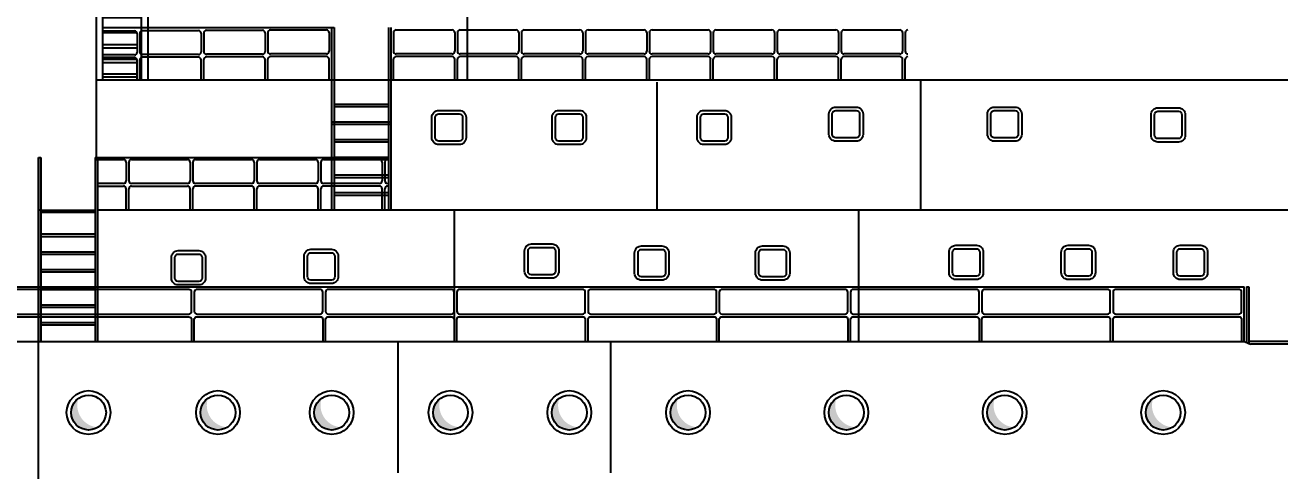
# Model space of a CAD drawing. Header units: millimetres. Extents: x 2592 to 2762, y 1632 to 1753.
# Drawn here: x 2603 to 2624.26, y 1733.65 to 1741.2 of the extents above; entities that cross this region are included whole.
import ezdxf

# ---------------------------------------------------------------- set-up
doc = ezdxf.new("R2010")
doc.units = ezdxf.units.MM
doc.linetypes.add('ACAD_ISO02W100', pattern=[15, 12, -3])
doc.linetypes.add('CENTER', pattern=[50.8, 31.75, -6.35, 6.35, -6.35])
for name, color, linetype in [('-1', 7, 'Continuous'), ('15', 7, 'Continuous'), ('garis pagar', 7, 'Continuous'), ('garis tebal', 7, 'Continuous'), ('Layer1', 7, 'Continuous'), ('Layer2', 7, 'CENTER'), ('Layer3', 7, 'Continuous')]:
    doc.layers.add(name, color=color, linetype=linetype)
doc.layers.add('16. Life Boats', color=2, linetype='Continuous', lineweight=20)
doc.styles.add('gurit', font='Arial.ttf', dxfattribs={"height": 0.00225})

# ---------------------------------------------------------------- blocks, each defined once
blk = doc.blocks.new('life boats')
at = {"layer": '16. Life Boats'}
for p, q in [((1.26195, 0.94035), (1.26913, 0.9445)), ((1.26913, 0.9445), (1.27494, 0.93446)), ((1.26318, 0.93987), (1.26751, 0.94237)), ((1.26713, 0.94215), (1.26884, 0.93919)), ((1.26751, 0.94237), (1.26922, 0.93941)), ((1.25914, 0.93394), (1.26195, 0.94035)), ((1.26473, 0.93766), (1.26591, 0.94061)), ((1.27245, 0.93876), (1.27675, 0.94125)), ((1.27675, 0.94125), (1.2834, 0.92978)), ((1.2819, 0.93896), (1.25451, 0.9231)), ((1.26187, 0.93515), (1.26318, 0.93987)), ((1.26922, 0.93941), (1.26418, 0.93649)), ((1.26476, 0.9387), (1.26529, 0.94013)), ((1.26554, 0.93842), (1.26604, 0.93981)), ((1.27557, 0.93668), (1.28127, 0.93998)), ((1.28127, 0.93998), (1.28191, 0.93894)), ((1.27328, 0.93733), (1.27472, 0.93816)), ((1.27472, 0.93816), (1.27617, 0.93565)), ((1.26418, 0.93649), (1.26187, 0.93515)), ((1.27494, 0.93446), (1.25472, 0.92274)), ((1.26565, 0.9195), (1.2834, 0.92978)), ((1.25578, 0.92756), (1.25587, 0.92629)), ((1.25587, 0.92629), (1.25778, 0.92739)), ((1.25598, 0.92827), (1.25618, 0.92838)), ((1.25602, 0.92842), (1.25614, 0.92823)), ((1.25778, 0.92739), (1.25688, 0.9281)), ((1.26142, 0.91706), (1.26565, 0.9195)), ((1.25799, 0.91513), (1.26142, 0.91706))]:
    blk.add_line(p, q, dxfattribs=at)
at = {"layer": '16. Life Boats', "ltscale": 0.5}
blk.add_line((1.23536, 0.91559), (1.23084, 0.91467), dxfattribs=at)
at = {"layer": '16. Life Boats'}
for centre, radius, start, end in [((1.38215, 0.70815), 0.25601, 115.4528, 126.2304), ((1.39654, 0.7018), 0.26975, 120.6191, 127.8974)]:
    blk.add_arc(centre, radius, start, end, dxfattribs=at)
blk = doc.blocks.new('A$C7FA52DDC')
at = {"lineweight": 30}
for p, q in [((5.44, 5.63), (5.203, 5.766)), ((6.023, 5.63), (6.259, 5.766)), ((5.4, 5.521), (5.131, 5.567)), ((6.062, 5.521), (6.331, 5.567)), ((5.4, 5.404), (5.132, 5.356)), ((6.062, 5.404), (6.33, 5.356)), ((5.441, 5.294), (5.205, 5.157)), ((6.022, 5.294), (6.258, 5.157))]:
    blk.add_line(p, q, dxfattribs=at)
for p, q in [((5.592, 5.673), (5.592, 5.714)), ((5.87, 5.673), (5.87, 5.714)), ((10.869, 5.738), (10.869, 5.608)), ((10.912, 5.78), (11.984, 5.78)), ((10.955, 5.629), (10.955, 5.652)), ((10.997, 5.695), (11.562, 5.695)), ((11.289, 5.695), (11.941, 5.695)), ((11.941, 5.695), (11.941, 5.397)), ((12.026, 5.738), (12.026, 4.736)), ((12.026, 5.738), (12.069, 5.738)), ((12.069, 5.738), (12.069, 5.013)), ((12.495, 5.738), (12.495, 5.013)), ((12.495, 5.738), (12.538, 5.738)), ((12.538, 5.738), (12.538, 5.013)), ((12.623, 5.738), (12.623, 4.544)), ((10.874, 5.588), (11.222, 4.928)), ((10.96, 5.609), (11.071, 5.397)), ((11.071, 5.397), (11.562, 5.397)), ((11.289, 5.397), (11.941, 5.397)), ((11.941, 5.378), (11.941, 5.236)), ((5.521, 5.212), (5.521, 5.205)), ((6.475, 5.212), (5.521, 5.212)), ((6.291, 5.17), (5.556, 5.17)), ((5.592, 5.253), (5.592, 5.212)), ((5.87, 5.253), (5.87, 5.212)), ((6.291, 4.865), (5.924, 5.17)), ((10.605, 5.173), (10.625, 5.184)), ((10.609, 5.189), (10.62, 5.169)), ((10.62, 5.29), (11.322, 5.29)), ((10.639, 5.281), (11.297, 5.283)), ((11.116, 5.311), (11.562, 5.311)), ((11.116, 5.311), (11.274, 5.013)), ((11.289, 5.311), (11.941, 5.311)), ((11.306, 5.173), (11.325, 5.184)), ((11.31, 5.189), (11.321, 5.169)), ((11.941, 5.311), (11.941, 5.013)), ((10.673, 5.127), (10.684, 5.107)), ((11.229, 5.098), (11.941, 5.098)), ((11.274, 5.013), (11.941, 5.013)), ((11.274, 5.013), (11.941, 5.013)), ((12.069, 5.013), (12.538, 5.013)), ((12.538, 5.037), (12.538, 4.773)), ((12.623, 5.101), (12.623, 5.021)), ((12.623, 4.997), (12.623, 4.76)), ((5.404, 1.648), (11.197, 4.975)), ((5.447, 1.574), (11.286, 4.928)), ((10.758, 4.858), (10.767, 4.728)), ((10.767, 4.728), (10.963, 4.841)), ((10.779, 4.932), (10.799, 4.943)), ((10.783, 4.947), (10.795, 4.927)), ((10.963, 4.841), (10.871, 4.913)), ((11.222, 4.928), (11.941, 4.928)), ((11.941, 4.928), (11.941, 4.119)), ((12.026, 4.928), (12.538, 4.928)), ((12.026, 4.757), (12.054, 4.757)), ((12.026, 4.757), (12.026, 4.289)), ((12.026, 4.757), (12.338, 4.757)), ((12.026, 4.715), (12.296, 4.715)), ((12.295, 4.715), (12.296, 4.715)), ((12.296, 4.715), (12.342, 4.715)), ((12.338, 4.757), (12.385, 4.757)), ((12.342, 4.715), (12.538, 4.715)), ((12.366, 4.757), (12.538, 4.757)), ((12.538, 4.787), (12.538, 4.696)), ((12.538, 4.715), (12.538, 4.481)), ((10.166, 4.518), (10.176, 4.389)), ((10.176, 4.389), (10.372, 4.501)), ((10.188, 4.592), (10.208, 4.603)), ((10.192, 4.608), (10.203, 4.588)), ((10.372, 4.501), (10.28, 4.574)), ((12.026, 4.544), (12.536, 4.544)), ((12.026, 4.502), (12.537, 4.502)), ((12.173, 4.544), (12.337, 4.544)), ((12.623, 4.616), (12.623, 4.615)), ((12.623, 4.615), (12.623, 4.567)), ((12.623, 4.567), (12.623, 4.368)), ((11.941, 4.422), (11.941, 4.119)), ((12.026, 4.331), (12.538, 4.331)), ((12.167, 4.331), (12.218, 4.331)), ((12.538, 4.481), (12.538, 4.118)), ((12.623, 4.368), (12.623, 4.119)), ((9.624, 4.268), (9.644, 4.28)), ((9.629, 4.284), (9.64, 4.264)), ((9.809, 4.178), (9.716, 4.25)), ((12.026, 4.289), (12.538, 4.289)), ((12.026, 4.289), (12.026, 4.118)), ((12.538, 4.282), (12.538, 4.119)), ((8.42, 3.516), (8.43, 3.386)), ((8.43, 3.386), (8.626, 3.498)), ((8.442, 3.589), (8.462, 3.601)), ((8.446, 3.605), (8.457, 3.585)), ((7.85, 3.25), (7.87, 3.261)), ((7.855, 3.265), (7.866, 3.245))]:
    blk.add_line(p, q)
at = {"linetype": 'ACAD_ISO02W100', "ltscale": 8}
for p, q in [((6.291, 0), (6.291, 5.212)), ((6.475, 0), (6.475, 5.212))]:
    blk.add_line(p, q, dxfattribs=at)
at = {"lineweight": 30}
for points in [[(5.87, 5.714), (5.592, 5.714)], [(5.87, 5.673), (5.592, 5.673)], [(5.776, 5.714), (5.776, 5.78), (5.687, 5.78), (5.687, 5.714)], [(5.87, 5.253), (5.592, 5.253)]]:
    blk.add_lwpolyline(points, dxfattribs=at)
for centre, radius in [((10.615, 5.179), 0.0852), ((10.619, 5.264), 0.0265), ((11.316, 5.179), 0.0852), ((11.316, 5.264), 0.0265), ((10.789, 4.937), 0.0852), ((10.198, 4.598), 0.0852), ((9.634, 4.274), 0.0852), ((8.452, 3.595), 0.0852), ((7.86, 3.255), 0.0852)]:
    blk.add_circle(centre, radius)
for start, end in [(123.5573, 236.4427), (303.5573, 56.4427)]:
    blk.add_arc((5.731, 5.463), 0.252, start, end, dxfattribs=at)
for centre, radius, start, end in [((10.912, 5.738), 0.0426, 90, 180.0431), ((10.997, 5.652), 0.0426, 90, 180.0431), ((11.984, 5.738), 0.0426, 0, 90), ((12.069, 5.652), 0.0426, 0, 90), ((12.277, 5.977), 0.377, 236.4036, 305.3406), ((12.58, 5.738), 0.0426, 90, 180), ((12.58, 5.738), 0.0426, 0, 90), ((10.912, 5.608), 0.0426, 180.0431, 207.8031), ((10.912, 5.608), 0.0426, 180.0431, 207.8031), ((10.997, 5.629), 0.0426, 180.0431, 207.8031), ((10.997, 5.629), 0.0426, 180.0431, 207.8031), ((12.277, 5.75), 0.377, 236.4036, 305.3406), ((5.556, 5.205), 0.035, 180, 270), ((12.277, 5.504), 0.377, 236.4036, 305.3406)]:
    blk.add_arc(centre, radius, start, end)
for centre in [(12.162, 5.622), (12.162, 5.394), (12.162, 5.148)]:
    blk.add_ellipse(centre, major_axis=(-0.0574, 0.0207), ratio=0.422269)
at = {"extrusion": (0, 0, -1)}
for centre, major_axis in [((12.399, 5.621), (0.0575, 0.0206)), ((12.281, 5.601), (0.0611, -0.0001)), ((12.281, 5.373), (0.0611, -0.0001)), ((12.399, 5.394), (0.0575, 0.0206)), ((12.281, 5.127), (0.0611, -0.0001)), ((12.399, 5.148), (0.0575, 0.0206))]:
    blk.add_ellipse(centre, major_axis=major_axis, ratio=0.422269, dxfattribs=at)
blk.add_spline([(5.728, 5.615), (5.614, 5.431), (5.655, 5.321), (5.799, 5.315), (5.842, 5.38), (5.837, 5.439), (5.745, 5.525), (5.782, 5.417), (5.75, 5.38), (5.741, 5.427), (5.689, 5.502), (5.728, 5.615)], degree=3)
at = {"xscale": 112.52406386027, "yscale": 112.52406386027, "zscale": 112.52406386027}
blk.add_blockref('life boats', (-133.595, -100.534), dxfattribs=at)
at = {"width": 7.35385, "attachment_point": 5, "style": 'gurit'}
for s, insert, char_height in [('FREE FALL LIFE BOAT', (6.656, 6.454), 0.28), ('ANCHOR LIGHT \\P360°\\P( WHITE )', (4.866, 4.03), 0.2)]:
    blk.add_mtext(s, dxfattribs=dict(at, insert=insert, char_height=char_height))

msp = doc.modelspace()

# ---------------------------------------------------------------- hatches: boundary and pattern name
at = {"layer": 'Layer2'}
for points in [[(2603.904, 1734.879, 0.246318), (2603.776, 1734.636, 0.59293), (2604.233, 1734.386, -0.499874)], [(2606.098, 1734.879, 0.246318), (2605.97, 1734.636, 0.59293), (2606.426, 1734.386, -0.499874)], [(2608.025, 1734.879, 0.246318), (2607.897, 1734.636, 0.59293), (2608.354, 1734.386, -0.499874)], [(2610.037, 1734.879, 0.246318), (2609.91, 1734.636, 0.59293), (2610.366, 1734.386, -0.499874)], [(2612.05, 1734.879, 0.246318), (2611.922, 1734.636, 0.59293), (2612.378, 1734.386, -0.499874)], [(2614.062, 1734.879, 0.246318), (2613.934, 1734.636, 0.59293), (2614.391, 1734.386, -0.499874)], [(2616.746, 1734.879, 0.246318), (2616.618, 1734.636, 0.59293), (2617.074, 1734.386, -0.499874)], [(2619.429, 1734.879, 0.246318), (2619.301, 1734.636, 0.59293), (2619.758, 1734.386, -0.499874)], [(2622.112, 1734.879, 0.246318), (2621.984, 1734.636, 0.59293), (2622.441, 1734.386, -0.499874)]]:
    msp.add_hatch(color=256, dxfattribs=at).paths.add_polyline_path(points)

# ---------------------------------------------------------------- linework, layer by layer
at = {"layer": '-1', "color": 7}
for p, q in [((2613.706, 1738.065), (2613.706, 1740.233)), ((2610.276, 1735.841), (2610.276, 1738.065)), ((2617.126, 1735.841), (2617.126, 1738.065)), ((2609.315, 1735.841), (2609.315, 1733.617)), ((2615.511, 1735.841), (2615.511, 1735.841))]:
    msp.add_line(p, q, dxfattribs=at)
for p, q in [((2604.203, 1741.112), (2604.203, 1738.955)), ((2604.312, 1741.111), (2604.312, 1740.265)), ((2604.312, 1741.099), (2604.851, 1741.099)), ((2604.312, 1741.075), (2604.891, 1741.075)), ((2604.896, 1741.054), (2604.896, 1740.737)), ((2604.941, 1741.06), (2604.941, 1740.743)), ((2604.966, 1741.129), (2604.966, 1740.265)), ((2604.986, 1741.105), (2605.935, 1741.105)), ((2605.075, 1741.112), (2605.075, 1740.265)), ((2605.98, 1741.06), (2605.98, 1740.743)), ((2606.025, 1741.066), (2606.025, 1740.749)), ((2606.07, 1741.111), (2607.019, 1741.111)), ((2607.064, 1741.066), (2607.064, 1740.749)), ((2607.109, 1741.072), (2607.109, 1740.755)), ((2607.155, 1741.117), (2608.103, 1741.117)), ((2608.148, 1741.072), (2608.148, 1740.755)), ((2608.193, 1738.065), (2608.193, 1741.155)), ((2608.193, 1741.155), (2608.234, 1741.155)), ((2609.239, 1741.072), (2609.239, 1740.755)), ((2609.284, 1741.117), (2610.232, 1741.117)), ((2610.277, 1741.072), (2610.277, 1740.755)), ((2610.323, 1741.072), (2610.323, 1740.755)), ((2610.368, 1741.117), (2611.316, 1741.117)), ((2611.362, 1741.072), (2611.362, 1740.755)), ((2611.407, 1741.072), (2611.407, 1740.755)), ((2611.452, 1741.117), (2612.4, 1741.117)), ((2612.446, 1741.072), (2612.446, 1740.755)), ((2612.491, 1741.072), (2612.491, 1740.755)), ((2612.536, 1741.117), (2613.485, 1741.117)), ((2613.53, 1741.072), (2613.53, 1740.755)), ((2613.575, 1741.072), (2613.575, 1740.755)), ((2613.62, 1741.117), (2614.569, 1741.117)), ((2614.614, 1741.072), (2614.614, 1740.755)), ((2614.659, 1741.072), (2614.659, 1740.755)), ((2614.704, 1741.117), (2615.653, 1741.117)), ((2615.698, 1741.072), (2615.698, 1740.755)), ((2615.743, 1741.072), (2615.743, 1740.755)), ((2615.788, 1741.117), (2616.737, 1741.117)), ((2616.782, 1741.072), (2616.782, 1740.755)), ((2616.827, 1741.072), (2616.827, 1740.755)), ((2616.872, 1741.117), (2617.821, 1741.117)), ((2617.866, 1741.072), (2617.866, 1740.755)), ((2617.911, 1741.072), (2617.911, 1740.755)), ((2604.332, 1740.868), (2604.896, 1740.868)), ((2604.851, 1740.692), (2604.312, 1740.692)), ((2604.851, 1740.647), (2604.312, 1740.647)), ((2604.312, 1740.621), (2604.892, 1740.621)), ((2604.332, 1740.813), (2604.896, 1740.813)), ((2605.935, 1740.698), (2604.986, 1740.698)), ((2605.935, 1740.653), (2604.986, 1740.653)), ((2607.019, 1740.704), (2606.07, 1740.704)), ((2607.019, 1740.659), (2606.07, 1740.659)), ((2607.109, 1740.265), (2607.109, 1740.62)), ((2608.103, 1740.71), (2607.155, 1740.71)), ((2608.103, 1740.665), (2607.155, 1740.665)), ((2608.148, 1740.259), (2608.148, 1740.62)), ((2609.239, 1740.259), (2609.239, 1740.62)), ((2610.232, 1740.71), (2609.284, 1740.71)), ((2610.232, 1740.665), (2609.284, 1740.665)), ((2610.277, 1740.259), (2610.277, 1740.62)), ((2610.323, 1740.259), (2610.323, 1740.62)), ((2611.316, 1740.71), (2610.368, 1740.71)), ((2611.316, 1740.665), (2610.368, 1740.665)), ((2611.362, 1740.259), (2611.362, 1740.62)), ((2611.407, 1740.259), (2611.407, 1740.62)), ((2612.4, 1740.71), (2611.452, 1740.71)), ((2612.4, 1740.665), (2611.452, 1740.665)), ((2612.446, 1740.259), (2612.446, 1740.62)), ((2612.491, 1740.259), (2612.491, 1740.62)), ((2613.485, 1740.71), (2612.536, 1740.71)), ((2613.485, 1740.665), (2612.536, 1740.665)), ((2613.53, 1740.259), (2613.53, 1740.62)), ((2613.575, 1740.259), (2613.575, 1740.62)), ((2614.569, 1740.71), (2613.62, 1740.71)), ((2614.569, 1740.665), (2613.62, 1740.665)), ((2614.614, 1740.259), (2614.614, 1740.62)), ((2614.659, 1740.259), (2614.659, 1740.62)), ((2615.653, 1740.71), (2614.704, 1740.71)), ((2615.653, 1740.665), (2614.704, 1740.665)), ((2615.698, 1740.259), (2615.698, 1740.62)), ((2615.743, 1740.259), (2615.743, 1740.62)), ((2616.737, 1740.71), (2615.788, 1740.71)), ((2616.737, 1740.665), (2615.788, 1740.665)), ((2616.782, 1740.259), (2616.782, 1740.62)), ((2616.827, 1740.259), (2616.827, 1740.62)), ((2617.821, 1740.71), (2616.872, 1740.71)), ((2617.821, 1740.665), (2616.872, 1740.665)), ((2617.866, 1740.259), (2617.866, 1740.62)), ((2617.911, 1740.259), (2617.911, 1740.62)), ((2604.312, 1740.566), (2604.896, 1740.566)), ((2604.896, 1740.265), (2604.896, 1740.602)), ((2604.941, 1740.265), (2604.941, 1740.608)), ((2605.98, 1740.265), (2605.98, 1740.608)), ((2606.025, 1740.265), (2606.025, 1740.614)), ((2607.064, 1740.265), (2607.064, 1740.614)), ((2604.312, 1740.374), (2604.896, 1740.374)), ((2604.312, 1740.32), (2604.896, 1740.32)), ((2604.183, 1738.923), (2604.666, 1738.923)), ((2604.802, 1738.923), (2605.75, 1738.923)), ((2605.886, 1738.923), (2606.834, 1738.923)), ((2606.97, 1738.923), (2607.918, 1738.923)), ((2608.054, 1738.923), (2609.002, 1738.923)), ((2604.711, 1738.878), (2604.711, 1738.561)), ((2604.756, 1738.878), (2604.756, 1738.561)), ((2605.795, 1738.878), (2605.795, 1738.561)), ((2605.841, 1738.878), (2605.841, 1738.561)), ((2606.879, 1738.878), (2606.879, 1738.561)), ((2606.925, 1738.878), (2606.925, 1738.561)), ((2607.963, 1738.878), (2607.963, 1738.561)), ((2608.009, 1738.878), (2608.009, 1738.561)), ((2609.048, 1738.878), (2609.048, 1738.561)), ((2609.093, 1738.878), (2609.093, 1738.561)), ((2604.323, 1738.516), (2604.223, 1738.516)), ((2604.666, 1738.516), (2604.223, 1738.516)), ((2605.75, 1738.516), (2604.802, 1738.516)), ((2605.407, 1738.516), (2604.956, 1738.516)), ((2606.834, 1738.516), (2605.886, 1738.516)), ((2607.918, 1738.516), (2606.97, 1738.516)), ((2609.002, 1738.516), (2608.054, 1738.516)), ((2604.223, 1738.471), (2604.666, 1738.471)), ((2604.711, 1738.065), (2604.711, 1738.426)), ((2604.756, 1738.065), (2604.756, 1738.426)), ((2604.802, 1738.471), (2605.75, 1738.471)), ((2605.795, 1738.065), (2605.795, 1738.426)), ((2605.841, 1738.065), (2605.841, 1738.426)), ((2606.834, 1738.471), (2605.886, 1738.471)), ((2606.879, 1738.065), (2606.879, 1738.426)), ((2606.925, 1738.065), (2606.925, 1738.426)), ((2607.918, 1738.471), (2606.97, 1738.471)), ((2607.963, 1738.065), (2607.963, 1738.426)), ((2608.009, 1738.065), (2608.009, 1738.426)), ((2609.002, 1738.471), (2608.054, 1738.471)), ((2609.048, 1738.065), (2609.048, 1738.426)), ((2609.093, 1738.065), (2609.093, 1738.426)), ((2603.263, 1738.065), (2603.222, 1738.065)), ((2603.223, 1738.065), (2603.223, 1738.065)), ((2603.263, 1738.065), (2604.183, 1738.065)), ((2603.223, 1725.987), (2603.223, 1735.841)), ((2612.922, 1733.617), (2612.922, 1735.841))]:
    msp.add_line(p, q)
at = {"color": 7}
for p, q in [((2595.418, 1736.767), (2604.223, 1736.767)), ((2604.223, 1736.767), (2623.655, 1736.767))]:
    msp.add_line(p, q, dxfattribs=at)
for points in [[(2608.234, 1741.155), (2608.234, 1738.065)], [(2609.153, 1741.155), (2609.153, 1738.065)], [(2603.222, 1738.955), (2603.222, 1735.841)], [(2603.222, 1738.955), (2603.222, 1735.841)], [(2603.223, 1738.955), (2603.223, 1735.841)], [(2604.183, 1738.955), (2604.183, 1735.841)], [(2623.695, 1736.767), (2623.695, 1735.824)], [(2623.735, 1736.767), (2623.735, 1735.807)]]:
    msp.add_lwpolyline(points)
for points in [[(2604.223, 1736.72), (2601.464, 1736.72, 0.414214), (2601.418, 1736.674), (2601.418, 1736.35, 0.414214), (2601.464, 1736.303), (2604.223, 1736.303)], [(2604.223, 1736.303), (2605.773, 1736.303, 0.414214), (2605.819, 1736.35), (2605.819, 1736.674, 0.414214), (2605.773, 1736.72), (2604.223, 1736.72)], [(2601.418, 1735.84), (2601.418, 1736.211, -0.414214), (2601.464, 1736.257), (2604.223, 1736.257)], [(2604.223, 1736.257), (2605.773, 1736.257, -0.414214), (2605.819, 1736.211), (2605.819, 1735.839)], [(2605.865, 1735.841), (2605.865, 1736.212, -0.414214), (2605.912, 1736.258), (2607.997, 1736.258, -0.414214), (2608.043, 1736.212), (2608.043, 1735.84)], [(2608.089, 1735.841), (2608.089, 1736.212, -0.414214), (2608.136, 1736.258), (2610.22, 1736.258, -0.414214), (2610.267, 1736.212), (2610.267, 1735.84)], [(2610.313, 1735.841), (2610.313, 1736.212, -0.414214), (2610.359, 1736.258), (2612.444, 1736.258, -0.414214), (2612.49, 1736.212), (2612.49, 1735.84)], [(2612.537, 1735.841), (2612.537, 1736.212, -0.414214), (2612.583, 1736.258), (2614.668, 1736.258, -0.414214), (2614.714, 1736.212), (2614.714, 1735.84)], [(2614.76, 1735.841), (2614.76, 1736.212, -0.414214), (2614.807, 1736.258), (2616.891, 1736.258, -0.414214), (2616.938, 1736.212), (2616.938, 1735.84)], [(2616.984, 1735.841), (2616.984, 1736.212, -0.414214), (2617.03, 1736.258), (2619.115, 1736.258, -0.414214), (2619.161, 1736.212), (2619.161, 1735.84)], [(2619.208, 1735.841), (2619.208, 1736.212, -0.414214), (2619.254, 1736.258), (2621.339, 1736.258, -0.414214), (2621.385, 1736.212), (2621.385, 1735.84)], [(2621.431, 1735.841), (2621.431, 1736.212, -0.414214), (2621.478, 1736.258), (2623.563, 1736.258, -0.414214), (2623.609, 1736.212), (2623.609, 1735.84)]]:
    msp.add_lwpolyline(points, format="xyb")
for points in [[(2605.912, 1736.304), (2607.997, 1736.304, 0.414214), (2608.043, 1736.351), (2608.043, 1736.675, 0.414214), (2607.997, 1736.721), (2605.912, 1736.721, 0.414214), (2605.865, 1736.675), (2605.865, 1736.351, 0.414214)], [(2608.136, 1736.304), (2610.22, 1736.304, 0.414214), (2610.267, 1736.351), (2610.267, 1736.675, 0.414214), (2610.22, 1736.721), (2608.136, 1736.721, 0.414214), (2608.089, 1736.675), (2608.089, 1736.351, 0.414214)], [(2610.359, 1736.304), (2612.444, 1736.304, 0.414214), (2612.49, 1736.351), (2612.49, 1736.675, 0.414214), (2612.444, 1736.721), (2610.359, 1736.721, 0.414214), (2610.313, 1736.675), (2610.313, 1736.351, 0.414214)], [(2612.583, 1736.304), (2614.668, 1736.304, 0.414214), (2614.714, 1736.351), (2614.714, 1736.675, 0.414214), (2614.668, 1736.721), (2612.583, 1736.721, 0.414214), (2612.537, 1736.675), (2612.537, 1736.351, 0.414214)], [(2614.807, 1736.304), (2616.891, 1736.304, 0.414214), (2616.938, 1736.351), (2616.938, 1736.675, 0.414214), (2616.891, 1736.721), (2614.807, 1736.721, 0.414214), (2614.76, 1736.675), (2614.76, 1736.351, 0.414214)], [(2617.03, 1736.304), (2619.115, 1736.304, 0.414214), (2619.161, 1736.351), (2619.161, 1736.675, 0.414214), (2619.115, 1736.721), (2617.03, 1736.721, 0.414214), (2616.984, 1736.675), (2616.984, 1736.351, 0.414214)], [(2619.254, 1736.304), (2621.339, 1736.304, 0.414214), (2621.385, 1736.351), (2621.385, 1736.675, 0.414214), (2621.339, 1736.721), (2619.254, 1736.721, 0.414214), (2619.208, 1736.675), (2619.208, 1736.351, 0.414214)], [(2621.478, 1736.304), (2623.563, 1736.304, 0.414214), (2623.609, 1736.351), (2623.609, 1736.675, 0.414214), (2623.563, 1736.721), (2621.478, 1736.721, 0.414214), (2621.431, 1736.675), (2621.431, 1736.351, 0.414214)]]:
    msp.add_lwpolyline(points, format="xyb", close=True)
for centre, radius, start, end in [((2604.851, 1741.054), 0.0452, 0, 90), ((2604.986, 1741.06), 0.0452, 90, 180), ((2605.935, 1741.06), 0.0452, 0, 90), ((2606.07, 1741.066), 0.0452, 90, 180), ((2607.019, 1741.066), 0.0452, 0, 90), ((2607.155, 1741.072), 0.0452, 90, 180), ((2608.103, 1741.072), 0.0452, 0, 90), ((2609.284, 1741.072), 0.0452, 90, 180), ((2610.232, 1741.072), 0.0452, 0, 90), ((2610.368, 1741.072), 0.0452, 90, 180), ((2611.316, 1741.072), 0.0452, 0, 90), ((2611.452, 1741.072), 0.0452, 90, 180), ((2612.4, 1741.072), 0.0452, 0, 90), ((2612.536, 1741.072), 0.0452, 90, 180), ((2613.485, 1741.072), 0.0452, 0, 90), ((2613.62, 1741.072), 0.0452, 90, 180), ((2614.569, 1741.072), 0.0452, 0, 90), ((2614.704, 1741.072), 0.0452, 90, 180), ((2615.653, 1741.072), 0.0452, 0, 90), ((2615.788, 1741.072), 0.0452, 90, 180), ((2616.737, 1741.072), 0.0452, 0, 90), ((2616.872, 1741.072), 0.0452, 90, 180), ((2617.821, 1741.072), 0.0452, 0, 90), ((2617.956, 1741.072), 0.0452, 90, 180), ((2604.851, 1740.737), 0.0452, 270, 0), ((2604.851, 1740.602), 0.0452, 0, 90), ((2604.986, 1740.743), 0.0452, 180, 270), ((2604.986, 1740.608), 0.0452, 90, 180), ((2605.935, 1740.743), 0.0452, 270, 0), ((2605.935, 1740.608), 0.0452, 0, 90), ((2606.07, 1740.749), 0.0452, 180, 270), ((2606.07, 1740.614), 0.0452, 90, 180), ((2607.019, 1740.749), 0.0452, 270, 0), ((2607.019, 1740.614), 0.0452, 0, 90), ((2607.155, 1740.755), 0.0452, 180, 270), ((2607.155, 1740.62), 0.0452, 90, 180), ((2608.103, 1740.755), 0.0452, 270, 0), ((2608.103, 1740.62), 0.0452, 0, 90), ((2609.284, 1740.755), 0.0452, 180, 270), ((2609.284, 1740.62), 0.0452, 90, 180), ((2610.232, 1740.755), 0.0452, 270, 0), ((2610.232, 1740.62), 0.0452, 0, 90), ((2610.368, 1740.755), 0.0452, 180, 270), ((2610.368, 1740.62), 0.0452, 90, 180), ((2611.316, 1740.755), 0.0452, 270, 0), ((2611.316, 1740.62), 0.0452, 0, 90), ((2611.452, 1740.755), 0.0452, 180, 270), ((2611.452, 1740.62), 0.0452, 90, 180), ((2612.4, 1740.755), 0.0452, 270, 0), ((2612.4, 1740.62), 0.0452, 0, 90), ((2612.536, 1740.755), 0.0452, 180, 270), ((2612.536, 1740.62), 0.0452, 90, 180), ((2613.485, 1740.755), 0.0452, 270, 0), ((2613.485, 1740.62), 0.0452, 0, 90), ((2613.62, 1740.755), 0.0452, 180, 270), ((2613.62, 1740.62), 0.0452, 90, 180), ((2614.569, 1740.755), 0.0452, 270, 0), ((2614.569, 1740.62), 0.0452, 0, 90), ((2614.704, 1740.755), 0.0452, 180, 270), ((2614.704, 1740.62), 0.0452, 90, 180), ((2615.653, 1740.755), 0.0452, 270, 0), ((2615.653, 1740.62), 0.0452, 0, 90), ((2615.788, 1740.755), 0.0452, 180, 270), ((2615.788, 1740.62), 0.0452, 90, 180), ((2616.737, 1740.755), 0.0452, 270, 0), ((2616.737, 1740.62), 0.0452, 0, 90), ((2616.872, 1740.755), 0.0452, 180, 270), ((2616.872, 1740.62), 0.0452, 90, 180), ((2617.821, 1740.755), 0.0452, 270, 0), ((2617.821, 1740.62), 0.0452, 0, 90), ((2617.956, 1740.755), 0.0452, 180, 270), ((2617.956, 1740.62), 0.0452, 90, 180), ((2604.666, 1738.878), 0.0452, 0, 90), ((2604.802, 1738.878), 0.0452, 90, 180), ((2605.75, 1738.878), 0.0452, 0, 90), ((2605.886, 1738.878), 0.0452, 90, 180), ((2606.834, 1738.878), 0.0452, 0, 90), ((2606.97, 1738.878), 0.0452, 90, 180), ((2607.918, 1738.878), 0.0452, 0, 90), ((2608.054, 1738.878), 0.0452, 90, 180), ((2609.002, 1738.878), 0.0452, 0, 90), ((2609.141, 1738.877), 0.048, 74.8103, 178.5966), ((2604.666, 1738.561), 0.0452, 270, 0), ((2604.802, 1738.561), 0.0452, 180, 270), ((2605.75, 1738.561), 0.0452, 270, 0), ((2605.886, 1738.561), 0.0452, 180, 270), ((2606.834, 1738.561), 0.0452, 270, 0), ((2606.97, 1738.561), 0.0452, 180, 270), ((2607.918, 1738.561), 0.0452, 270, 0), ((2608.054, 1738.561), 0.0452, 180, 270), ((2609.002, 1738.561), 0.0452, 270, 0), ((2609.138, 1738.561), 0.0452, 180, 270), ((2604.666, 1738.426), 0.0452, 0, 90), ((2604.802, 1738.426), 0.0452, 90, 180), ((2605.75, 1738.426), 0.0452, 0, 90), ((2605.886, 1738.426), 0.0452, 90, 180), ((2606.834, 1738.426), 0.0452, 0, 90), ((2606.97, 1738.426), 0.0452, 89.9651, 180.0349), ((2607.918, 1738.426), 0.0452, 0, 90), ((2608.054, 1738.426), 0.0452, 90, 180), ((2609.002, 1738.426), 0.0452, 0, 90), ((2609.138, 1738.426), 0.0452, 90, 180)]:
    msp.add_arc(centre, radius, start, end)
at = {"layer": '15'}
msp.add_open_spline([(2709.391, 1735.827), (2709.817, 1735.919), (2710.477, 1736.174), (2710.948, 1736.642), (2711.116, 1736.81), (2714.662, 1736.81), (2718.208, 1736.81), (2721.754, 1736.81), (2720.761, 1735.824), (2719.403, 1734.476), (2717.167, 1731.123), (2717.167, 1731.123), (2716.481, 1729.389), (2715.911, 1727.078), (2715.313, 1724.752), (2714.309, 1722.777), (2713.818, 1721.862), (2712.442, 1721.892), (2690.304, 1721.878), (2668.166, 1721.864), (2646.028, 1721.85), (2632.996, 1721.85), (2619.965, 1721.85), (2606.934, 1721.85), (2606.934, 1721.85), (2606.934, 1721.85), (2606.636, 1721.856), (2605.715, 1721.922), (2604.644, 1722.385), (2603.829, 1722.978), (2603.495, 1723.574), (2603.362, 1723.811), (2603.156, 1723.929), (2602.95, 1724.047), (2602.744, 1724.165), (2602.744, 1724.51), (2602.744, 1724.856), (2602.744, 1725.201), (2602.95, 1725.319), (2603.156, 1725.437), (2603.362, 1725.555), (2603.303, 1725.775), (2603.152, 1726.341), (2602.2, 1726.778), (2601.261, 1726.948), (2599.986, 1726.99), (2598.362, 1727.629), (2596.716, 1728.266), (2595.882, 1729.341), (2595.513, 1729.989), (2595.447, 1730.532), (2595.418, 1730.768), (2595.418, 1731.687), (2595.418, 1732.606), (2595.418, 1733.525), (2595.418, 1734.297), (2595.418, 1735.069), (2595.418, 1735.841), (2604.953, 1735.841), (2614.488, 1735.841), (2623.655, 1735.841), (2623.691, 1735.826), (2623.726, 1735.811), (2623.761, 1735.796)], degree=3, knots=[1.134545, 1.134545, 1.134545, 1.134545, 2.515132, 3.281721, 3.281721, 3.281721, 4.281721, 4.281721, 4.281721, 8.726256, 10.356682, 12.498628, 13.80364, 16.24346, 20.226537, 21.730911, 23.966032, 23.966032, 23.966032, 24.966032, 24.966032, 24.966032, 25.966032, 25.966032, 25.966032, 26.198271, 26.703332, 28.175098, 29.140342, 30.460139, 31.335051, 31.335051, 31.335051, 32.335051, 32.335051, 32.335051, 33.335051, 33.335051, 33.335051, 34.335051, 34.335051, 34.335051, 35.047195, 36.166156, 37.391397, 38.202571, 40.252391, 43.035888, 43.637992, 44.63295, 45.397134, 45.397134, 45.397134, 46.397134, 46.397134, 46.397134, 47.397134, 47.397134, 47.397134, 48.397134, 48.397134, 48.397134, 48.473522, 48.473522, 48.473522, 48.473522], dxfattribs=at)
at = {"layer": 'garis pagar'}
for p, q in [((2603.223, 1738.955), (2603.262, 1738.955)), ((2604.183, 1738.955), (2609.153, 1738.955))]:
    msp.add_line(p, q, dxfattribs=at)
at = {"layer": 'garis tebal', "color": 0}
for p, q in [((2610.277, 1740.259), (2610.277, 1740.62)), ((2611.362, 1740.259), (2611.362, 1740.62)), ((2612.446, 1740.259), (2612.446, 1740.62)), ((2613.53, 1740.259), (2613.53, 1740.62)), ((2614.614, 1740.259), (2614.614, 1740.62)), ((2615.698, 1740.259), (2615.698, 1740.62)), ((2616.782, 1740.259), (2616.782, 1740.62)), ((2617.866, 1740.259), (2617.866, 1740.62)), ((2606.879, 1738.065), (2606.879, 1738.426)), ((2607.963, 1738.065), (2607.963, 1738.426)), ((2609.048, 1738.065), (2609.048, 1738.426))]:
    msp.add_line(p, q, dxfattribs=at)
at = {"layer": 'garis tebal'}
for points in [[(2617.08, 1739.232), (2616.732, 1739.232, -0.414214), (2616.617, 1739.348), (2616.617, 1739.695, -0.414214), (2616.732, 1739.811), (2617.08, 1739.811, -0.414214), (2617.196, 1739.695), (2617.196, 1739.348, -0.414214)], [(2619.768, 1739.232), (2619.42, 1739.232, -0.414214), (2619.305, 1739.348), (2619.305, 1739.695, -0.414214), (2619.42, 1739.811), (2619.768, 1739.811, -0.414214), (2619.884, 1739.695), (2619.884, 1739.348, -0.414214)], [(2622.54, 1739.218), (2622.193, 1739.218, -0.414214), (2622.077, 1739.333), (2622.077, 1739.681, -0.414214), (2622.193, 1739.797), (2622.54, 1739.797, -0.414214), (2622.656, 1739.681), (2622.656, 1739.333, -0.414214)], [(2610.353, 1739.174), (2610.006, 1739.174, -0.414214), (2609.89, 1739.29), (2609.89, 1739.637, -0.414214), (2610.006, 1739.753), (2610.353, 1739.753, -0.414214), (2610.469, 1739.637), (2610.469, 1739.29, -0.414214)], [(2610.353, 1739.232), (2610.006, 1739.232, -0.414214), (2609.948, 1739.29), (2609.948, 1739.637, -0.414214), (2610.006, 1739.695), (2610.353, 1739.695, -0.414214), (2610.411, 1739.637), (2610.411, 1739.29, -0.414214)], [(2612.391, 1739.174), (2612.043, 1739.174, -0.414214), (2611.927, 1739.29), (2611.927, 1739.637, -0.414214), (2612.043, 1739.753), (2612.391, 1739.753, -0.414214), (2612.506, 1739.637), (2612.506, 1739.29, -0.414214)], [(2612.391, 1739.232), (2612.043, 1739.232, -0.414214), (2611.985, 1739.29), (2611.985, 1739.637, -0.414214), (2612.043, 1739.695), (2612.391, 1739.695, -0.414214), (2612.448, 1739.637), (2612.448, 1739.29, -0.414214)], [(2614.846, 1739.174), (2614.499, 1739.174, -0.414214), (2614.383, 1739.29), (2614.383, 1739.637, -0.414214), (2614.499, 1739.753), (2614.846, 1739.753, -0.414214), (2614.962, 1739.637), (2614.962, 1739.29, -0.414214)], [(2614.846, 1739.232), (2614.499, 1739.232, -0.414214), (2614.441, 1739.29), (2614.441, 1739.637, -0.414214), (2614.499, 1739.695), (2614.846, 1739.695, -0.414214), (2614.904, 1739.637), (2614.904, 1739.29, -0.414214)], [(2617.08, 1739.29), (2616.732, 1739.29, -0.414214), (2616.674, 1739.348), (2616.674, 1739.695, -0.414214), (2616.732, 1739.753), (2617.08, 1739.753, -0.414214), (2617.138, 1739.695), (2617.138, 1739.348, -0.414214)], [(2619.768, 1739.29), (2619.42, 1739.29, -0.414214), (2619.362, 1739.348), (2619.362, 1739.695, -0.414214), (2619.42, 1739.753), (2619.768, 1739.753, -0.414214), (2619.826, 1739.695), (2619.826, 1739.348, -0.414214)], [(2622.54, 1739.276), (2622.193, 1739.276, -0.414214), (2622.135, 1739.333), (2622.135, 1739.681, -0.414214), (2622.193, 1739.739), (2622.54, 1739.739, -0.414214), (2622.598, 1739.681), (2622.598, 1739.333, -0.414214)], [(2611.926, 1736.911), (2611.578, 1736.911, -0.414214), (2611.462, 1737.027), (2611.462, 1737.375, -0.414214), (2611.578, 1737.491), (2611.926, 1737.491, -0.414214), (2612.041, 1737.375), (2612.041, 1737.027, -0.414214)], [(2611.926, 1736.969), (2611.578, 1736.969, -0.414214), (2611.52, 1737.027), (2611.52, 1737.375, -0.414214), (2611.578, 1737.433), (2611.926, 1737.433, -0.414214), (2611.984, 1737.375), (2611.984, 1737.027, -0.414214)], [(2613.789, 1736.878), (2613.441, 1736.878, -0.414214), (2613.326, 1736.993), (2613.326, 1737.341, -0.414214), (2613.441, 1737.457), (2613.789, 1737.457, -0.414214), (2613.905, 1737.341), (2613.905, 1736.993, -0.414214)], [(2615.837, 1736.878), (2615.49, 1736.878, -0.414214), (2615.374, 1736.993), (2615.374, 1737.341, -0.414214), (2615.49, 1737.457), (2615.837, 1737.457, -0.414214), (2615.953, 1737.341), (2615.953, 1736.993, -0.414214)], [(2619.117, 1736.889), (2618.77, 1736.889, -0.414214), (2618.654, 1737.005), (2618.654, 1737.353, -0.414214), (2618.77, 1737.469), (2619.117, 1737.469, -0.414214), (2619.233, 1737.353), (2619.233, 1737.005, -0.414214)], [(2621.017, 1736.889), (2620.67, 1736.889, -0.414214), (2620.554, 1737.005), (2620.554, 1737.353, -0.414214), (2620.67, 1737.469), (2621.017, 1737.469, -0.414214), (2621.133, 1737.353), (2621.133, 1737.005, -0.414214)], [(2622.917, 1736.889), (2622.57, 1736.889, -0.414214), (2622.454, 1737.005), (2622.454, 1737.353, -0.414214), (2622.57, 1737.469), (2622.917, 1737.469, -0.414214), (2623.033, 1737.353), (2623.033, 1737.005, -0.414214)], [(2605.94, 1736.798), (2605.592, 1736.798, -0.414214), (2605.476, 1736.914), (2605.476, 1737.262, -0.414214), (2605.592, 1737.378), (2605.94, 1737.378, -0.414214), (2606.055, 1737.262), (2606.055, 1736.914, -0.414214)], [(2605.94, 1736.856), (2605.592, 1736.856, -0.414214), (2605.534, 1736.914), (2605.534, 1737.262, -0.414214), (2605.592, 1737.32), (2605.94, 1737.32, -0.414214), (2605.998, 1737.262), (2605.998, 1736.914, -0.414214)], [(2608.188, 1736.822), (2607.841, 1736.822, -0.414214), (2607.725, 1736.938), (2607.725, 1737.285, -0.414214), (2607.841, 1737.401), (2608.188, 1737.401, -0.414214), (2608.304, 1737.285), (2608.304, 1736.938, -0.414214)], [(2608.188, 1736.88), (2607.841, 1736.88, -0.414214), (2607.783, 1736.938), (2607.783, 1737.285, -0.414214), (2607.841, 1737.343), (2608.188, 1737.343, -0.414214), (2608.246, 1737.285), (2608.246, 1736.938, -0.414214)], [(2613.789, 1736.935), (2613.441, 1736.935, -0.414214), (2613.383, 1736.993), (2613.383, 1737.341, -0.414214), (2613.441, 1737.399), (2613.789, 1737.399, -0.414214), (2613.847, 1737.341), (2613.847, 1736.993, -0.414214)], [(2615.837, 1736.935), (2615.49, 1736.935, -0.414214), (2615.432, 1736.993), (2615.432, 1737.341, -0.414214), (2615.49, 1737.399), (2615.837, 1737.399, -0.414214), (2615.895, 1737.341), (2615.895, 1736.993, -0.414214)], [(2619.117, 1736.947), (2618.77, 1736.947, -0.414214), (2618.712, 1737.005), (2618.712, 1737.353, -0.414214), (2618.77, 1737.411), (2619.117, 1737.411, -0.414214), (2619.175, 1737.353), (2619.175, 1737.005, -0.414214)], [(2621.017, 1736.947), (2620.67, 1736.947, -0.414214), (2620.612, 1737.005), (2620.612, 1737.353, -0.414214), (2620.67, 1737.411), (2621.017, 1737.411, -0.414214), (2621.075, 1737.353), (2621.075, 1737.005, -0.414214)], [(2622.917, 1736.947), (2622.57, 1736.947, -0.414214), (2622.512, 1737.005), (2622.512, 1737.353, -0.414214), (2622.57, 1737.411), (2622.917, 1737.411, -0.414214), (2622.975, 1737.353), (2622.975, 1737.005, -0.414214)]]:
    msp.add_lwpolyline(points, format="xyb", close=True, dxfattribs=at)
for points in [[(2603.223, 1738.955), (2603.223, 1735.841)], [(2623.655, 1735.841), (2623.655, 1736.767)]]:
    msp.add_lwpolyline(points, dxfattribs=at)
at = {"layer": 'Layer1'}
for centre, radius in [((2604.073, 1734.636), 0.371), ((2604.073, 1734.636), 0.296), ((2606.266, 1734.636), 0.371), ((2606.266, 1734.636), 0.296), ((2608.193, 1734.636), 0.371), ((2608.193, 1734.636), 0.296), ((2610.206, 1734.636), 0.371), ((2610.206, 1734.636), 0.296), ((2612.218, 1734.636), 0.371), ((2612.218, 1734.636), 0.296), ((2614.231, 1734.636), 0.371), ((2614.231, 1734.636), 0.296), ((2616.914, 1734.636), 0.371), ((2616.914, 1734.636), 0.296), ((2619.597, 1734.636), 0.371), ((2619.597, 1734.636), 0.296), ((2622.281, 1734.636), 0.371), ((2622.281, 1734.636), 0.296)]:
    msp.add_circle(centre, radius, dxfattribs=at)
at = {"layer": 'Layer3', "color": 0}
for p, q in [((2610.496, 1740.265), (2610.496, 1742.433)), ((2604.312, 1741.155), (2608.234, 1741.155)), ((2609.193, 1741.155), (2609.194, 1741.155)), ((2625.668, 1740.265), (2604.203, 1740.265)), ((2608.193, 1740.265), (2608.193, 1740.265)), ((2609.153, 1739.855), (2608.234, 1739.855)), ((2609.153, 1739.814), (2608.234, 1739.814)), ((2609.193, 1739.555), (2608.193, 1739.555)), ((2609.193, 1739.514), (2608.193, 1739.514)), ((2609.153, 1739.255), (2608.234, 1739.255)), ((2609.153, 1739.214), (2608.234, 1739.214)), ((2604.183, 1738.955), (2604.223, 1738.955)), ((2609.153, 1738.955), (2608.234, 1738.955)), ((2609.153, 1738.914), (2608.234, 1738.914)), ((2609.153, 1738.655), (2608.234, 1738.655)), ((2609.153, 1738.614), (2608.234, 1738.614)), ((2609.153, 1738.355), (2608.234, 1738.355)), ((2609.153, 1738.314), (2608.234, 1738.314)), ((2603.223, 1738.065), (2603.223, 1736.767)), ((2603.223, 1738.024), (2603.223, 1738.024)), ((2604.183, 1738.024), (2603.263, 1738.024)), ((2625.668, 1738.065), (2604.223, 1738.065)), ((2604.183, 1737.655), (2603.263, 1737.655)), ((2604.183, 1737.614), (2603.263, 1737.614)), ((2604.183, 1737.355), (2603.263, 1737.355)), ((2604.183, 1737.314), (2603.263, 1737.314)), ((2604.183, 1737.055), (2603.263, 1737.055)), ((2604.183, 1737.014), (2603.263, 1737.014)), ((2604.183, 1736.755), (2603.263, 1736.755)), ((2604.183, 1736.714), (2603.263, 1736.714)), ((2623.695, 1736.767), (2623.735, 1736.767)), ((2604.183, 1736.455), (2603.263, 1736.455)), ((2604.183, 1736.414), (2603.263, 1736.414)), ((2604.183, 1736.155), (2603.263, 1736.155)), ((2604.183, 1736.114), (2603.263, 1736.114)), ((2624.615, 1735.837), (2623.735, 1735.837)), ((2624.615, 1735.796), (2623.761, 1735.796))]:
    msp.add_line(p, q, dxfattribs=at)
at = {"layer": 'Layer3'}
msp.add_line((2618.175, 1738.065), (2618.175, 1740.265), dxfattribs=at)
at = {"layer": 'Layer3', "color": 0}
for points in [[(2609.193, 1741.155), (2609.193, 1738.065)], [(2603.262, 1738.955), (2603.262, 1735.841)], [(2603.263, 1738.955), (2603.263, 1738.955)], [(2604.223, 1738.955), (2604.223, 1735.841)], [(2603.223, 1735.555), (2603.223, 1735.555)]]:
    msp.add_lwpolyline(points, dxfattribs=at)

# ---------------------------------------------------------------- block references
at = {"xscale": 1.28, "yscale": 1.28, "zscale": 1.28}
msp.add_blockref('A$C7FA52DDC', (2588.918, 1735.84), dxfattribs=at)

doc.saveas('drawing.dxf')
